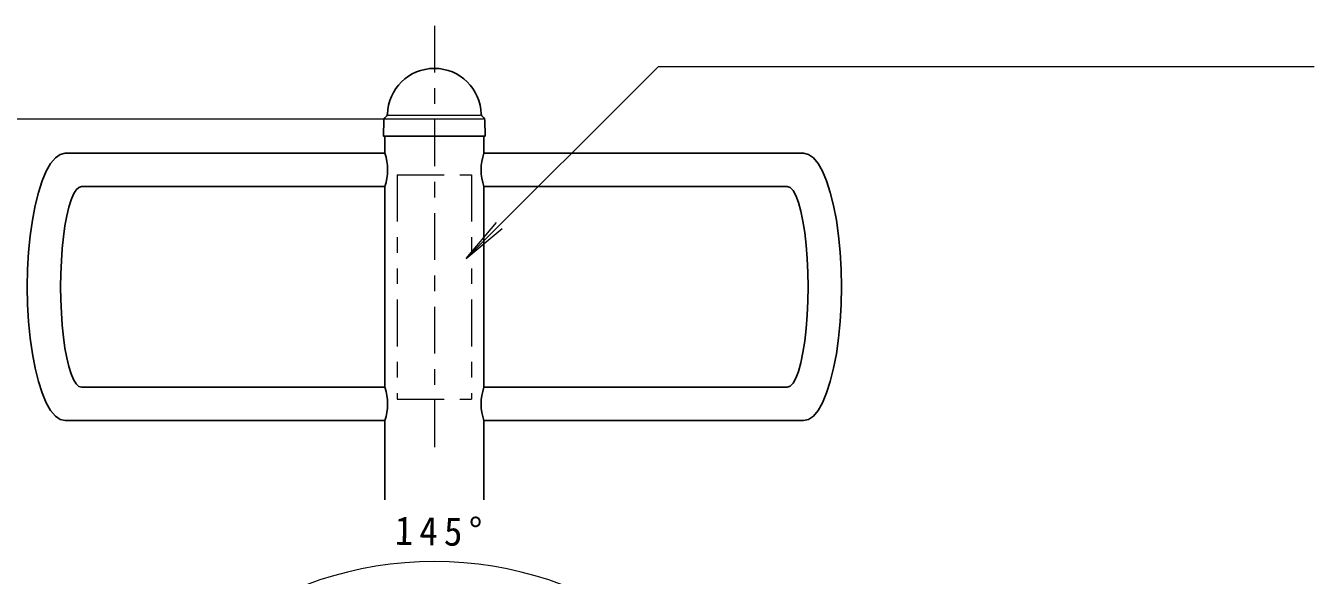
# Model space of a CAD drawing. Units: millimetres on the paper. Extents: x -365 to 0, y -5 to 257.
# Drawn here: x -320.9 to -238.4, y 127.5 to 162.7 of the extents above; entities that cross this region are included whole.
import ezdxf

# ---------------------------------------------------------------- set-up
doc = ezdxf.new("R2010")
doc.units = ezdxf.units.MM
doc.linetypes.add('USER2', pattern=[6, 3, -1, 1, -1])
doc.linetypes.add('USER3', pattern=[8, 3, -1, 1, -1, 1, -1])
doc.layers.add('LY_1', color=7, linetype='Continuous', lineweight=13)
doc.styles.add('ＭＳ ゴシック', font='')
doc.styles.get('ＭＳ ゴシック').set_extended_font_data('MS Gothic')

msp = doc.modelspace()

# ---------------------------------------------------------------- linework, layer by layer
at = {"layer": 'LY_1', "linetype": 'USER2'}
msp.add_line((-294.722, 162.665), (-294.722, 135.285), dxfattribs=at)
at = {"layer": 'LY_1'}
for p, q in [((-280.373, 160.061), (-292.679, 147.755)), ((-280.373, 160.061), (-238.373, 160.061)), ((-297.678, 156.932), (-291.767, 156.932)), ((-295.722, 156.682), (-337.229, 156.682)), ((-297.879, 156.704), (-291.566, 156.704)), ((-292.679, 147.755), (-290.751, 150.053)), ((-292.679, 147.755), (-290.381, 149.684))]:
    msp.add_line(p, q, dxfattribs=at)
at = {"layer": 'LY_1', "lineweight": 25}
for p, q in [((-297.893, 156.761), (-297.766, 156.889)), ((-291.551, 156.761), (-291.679, 156.889)), ((-297.972, 155.608), (-297.952, 156.623)), ((-291.472, 155.608), (-291.493, 156.623)), ((-297.947, 155.582), (-291.497, 155.582)), ((-297.897, 155.582), (-297.897, 154.5)), ((-291.547, 155.582), (-291.547, 154.5)), ((-297.897, 154.5), (-318.367, 154.5)), ((-291.547, 154.5), (-271.077, 154.5)), ((-297.897, 152.365), (-317.317, 152.365)), ((-297.897, 152.365), (-297.897, 139.5)), ((-291.547, 152.365), (-272.127, 152.365)), ((-291.547, 152.365), (-291.547, 139.5)), ((-297.897, 139.5), (-317.317, 139.5)), ((-291.547, 139.5), (-272.127, 139.5)), ((-297.897, 137.365), (-318.367, 137.365)), ((-297.897, 137.365), (-297.897, 132.285)), ((-291.547, 137.365), (-271.077, 137.365)), ((-291.547, 137.365), (-291.547, 132.285))]:
    msp.add_line(p, q, dxfattribs=at)
at = {"layer": 'LY_1', "linetype": 'USER3'}
for p, q in [((-297.097, 153.12), (-297.097, 138.745)), ((-297.097, 153.12), (-292.347, 153.12)), ((-292.347, 153.12), (-292.347, 138.745)), ((-297.097, 138.745), (-292.347, 138.745))]:
    msp.add_line(p, q, dxfattribs=at)
at = {"layer": 'LY_1', "lineweight": 25}
for points in [[(-318.367, 154.5), (-318.684, 154.426), (-318.995, 154.208), (-319.295, 153.847), (-319.579, 153.352), (-319.843, 152.729), (-320.082, 151.99), (-320.291, 151.148), (-320.467, 150.216), (-320.607, 149.211), (-320.709, 148.15), (-320.771, 147.05), (-320.792, 145.932), (-320.771, 144.814), (-320.709, 143.715), (-320.607, 142.654), (-320.467, 141.648), (-320.291, 140.717), (-320.082, 139.874), (-319.843, 139.135), (-319.579, 138.512), (-319.295, 138.017), (-318.995, 137.657), (-318.684, 137.438), (-318.367, 137.365)], [(-271.077, 154.5), (-270.761, 154.426), (-270.45, 154.208), (-270.15, 153.847), (-269.865, 153.352), (-269.601, 152.729), (-269.363, 151.99), (-269.154, 151.148), (-268.978, 150.216), (-268.837, 149.211), (-268.736, 148.15), (-268.674, 147.05), (-268.653, 145.932), (-268.674, 144.814), (-268.736, 143.715), (-268.837, 142.654), (-268.978, 141.648), (-269.154, 140.717), (-269.363, 139.874), (-269.601, 139.135), (-269.865, 138.512), (-270.15, 138.017), (-270.45, 137.657), (-270.761, 137.438), (-271.077, 137.365)], [(-317.317, 152.365), (-317.492, 152.31), (-317.664, 152.145), (-317.83, 151.875), (-317.987, 151.503), (-318.133, 151.035), (-318.264, 150.481), (-318.38, 149.848), (-318.477, 149.148), (-318.555, 148.394), (-318.611, 147.597), (-318.645, 146.772), (-318.657, 145.932), (-318.645, 145.093), (-318.611, 144.267), (-318.555, 143.471), (-318.477, 142.716), (-318.38, 142.016), (-318.264, 141.384), (-318.133, 140.829), (-317.987, 140.361), (-317.83, 139.989), (-317.664, 139.719), (-317.492, 139.555), (-317.317, 139.5)], [(-272.127, 152.365), (-271.937, 152.299), (-271.75, 152.104), (-271.571, 151.783), (-271.403, 151.344), (-271.25, 150.794), (-271.115, 150.145), (-271.001, 149.41), (-270.909, 148.604), (-270.842, 147.744), (-270.802, 146.848), (-270.788, 145.932), (-270.802, 145.017), (-270.842, 144.12), (-270.909, 143.26), (-271.001, 142.454), (-271.115, 141.72), (-271.25, 141.071), (-271.403, 140.521), (-271.571, 140.081), (-271.75, 139.76), (-271.937, 139.565), (-272.127, 139.5)]]:
    msp.add_lwpolyline(points, dxfattribs=at)
for centre, radius, start, end in [((-294.722, 156.932), 3, 1.14005, 178.85842), ((-297.872, 156.995), 0.15, 315, 358.85842), ((-291.573, 156.995), 0.15, 181.14005, 225), ((-297.752, 156.62), 0.2, 135, 178.99605), ((-291.693, 156.62), 0.2, 1.00395, 45), ((-297.947, 155.607), 0.025, 178.87801, 270), ((-291.497, 155.607), 0.025, 270, 1.12199), ((-300.888, 153.432), 3.175, 340.35323, 19.64677), ((-288.557, 153.432), 3.175, 160.35323, 199.64677), ((-300.888, 138.432), 3.175, 340.35323, 19.64677), ((-288.557, 138.432), 3.175, 160.35323, 199.64677)]:
    msp.add_arc(centre, radius, start, end, dxfattribs=at)
at = {"layer": 'LY_1'}
msp.add_arc((-294.722, 105.053), 23.281, 17.5, 162.5, dxfattribs=at)

# ---------------------------------------------------------------- texts
at = {"layer": 'LY_1', "insert": (-294.326, 129.331), "char_height": 1.833, "attachment_point": 8, "rotation": 359.065, "style": 'ＭＳ ゴシック'}
msp.add_mtext('\\T1.33;\\W0.95;145°', dxfattribs=at)

doc.saveas('drawing.dxf')
